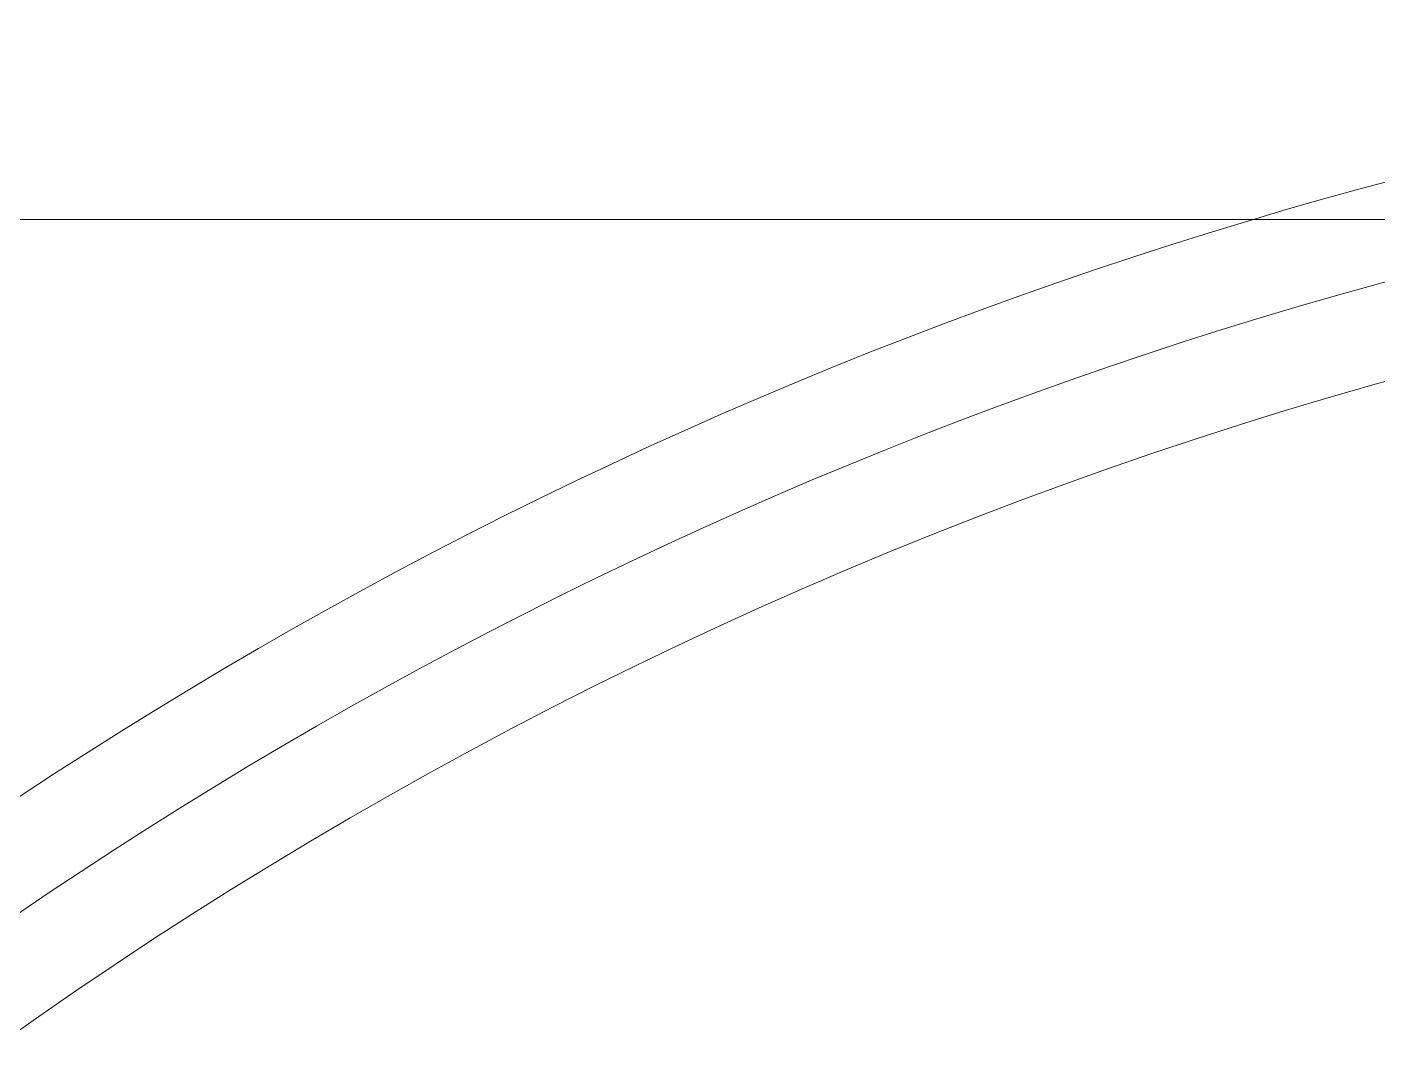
# Model space of a CAD drawing. Header units: millimetres. Extents: x 469 to 651, y 431 to 523.
# Drawn here: x 570.004 to 571.407, y 496.962 to 498.029 of the extents above; entities that cross this region are included whole.
import ezdxf

# ---------------------------------------------------------------- set-up
doc = ezdxf.new("R2010")
doc.units = ezdxf.units.MM

msp = doc.modelspace()

# ---------------------------------------------------------------- linework, layer by layer
at = {"color": 7, "linetype": 'Continuous', "lineweight": 15}
msp.add_line((569.3977, 497.8289), (575.8977, 497.8289), dxfattribs=at)
for radius, start, end in [(4.8, 25.9445, 154.0555), (4.8, 25.9445, 154.0555), (4.7, 25.1843, 154.8157), (4.7, 25.1843, 154.8157), (4.6, 10.6485, 166.1648), (4.6, 10.6485, 166.1648)]:
    msp.add_arc((572.6477, 493.2289), radius, start, end, dxfattribs=at)

doc.saveas('drawing.dxf')
